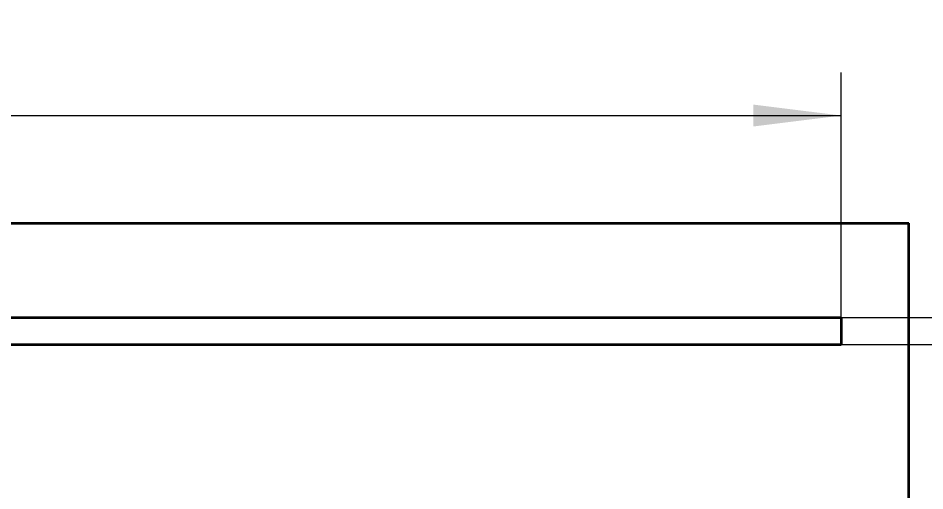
# Model space of a CAD drawing. Header units: millimetres. Extents: x 0 to 4752, y 0 to 3360.
# Drawn here: x 3382.6 to 3718.6, y 1315.7 to 1490.9 of the extents above; entities that cross this region are included whole.
import ezdxf

# ---------------------------------------------------------------- set-up
doc = ezdxf.new("R2010")
doc.units = ezdxf.units.MM
doc.header["$LTSCALE"] = 8
doc.styles.add('SLDTEXTSTYLE4', font='TXT', dxfattribs={"width": 0.7})
doc.dimstyles.new('SLDDIMSTYLE10', dxfattribs={"dimtxt": 28, "dimasz": 32.64, "dimexe": 0, "dimexo": 0.0625, "dimgap": 7, "dimtad": 1, "dimdec": 3, "dimrnd": 1e-09, "dimzin": 12, "dimdsep": 46, "dimtxsty": 'SLDTEXTSTYLE4', "dimsah": 1, "dimcen": 0.09, "dimadec": 0, "dimazin": 3, "dimtfac": 1, "dimtdec": 1, "dimtofl": 0, "dimtmove": 0, "dimatfit": 3, "dimfxl": 1, "dimfrac": 2, "dimtolj": 1, "dimtzin": 12, "dimarcsym": 0})
doc.dimstyles.new('SLDDIMSTYLE11', dxfattribs={"dimtxt": 28, "dimasz": 32.64, "dimexe": 0, "dimexo": 0.0625, "dimgap": 7, "dimtad": 1, "dimdec": 3, "dimrnd": 1e-09, "dimzin": 12, "dimdsep": 46, "dimtxsty": 'SLDTEXTSTYLE4', "dimsah": 1, "dimcen": 0.09, "dimadec": 0, "dimazin": 3, "dimtfac": 1, "dimtdec": 1, "dimtmove": 0, "dimatfit": 0, "dimfxl": 1, "dimfrac": 2, "dimtolj": 1, "dimtzin": 12, "dimarcsym": 0})

# ---------------------------------------------------------------- blocks, each defined once
blk = doc.blocks.new('剖面视图 C-C')
at = {"color": 7, "linetype": 'Continuous', "lineweight": 35}
for p, q in [((-695.08, 238.72), (154.92, 238.72)), ((154.92, 165.89), (154.92, 238.72)), ((-670.08, 203.72), (129.92, 203.72)), ((129.92, 203.72), (129.92, 193.72)), ((-670.08, 193.72), (129.92, 193.72)), ((154.92, 128.27), (154.92, 165.89))]:
    blk.add_line(p, q, dxfattribs=at)
blk = doc.blocks.new('_D_31')
at = {"color": 7, "linetype": 'Continuous', "lineweight": 0}
for p, q in [((2887.63, 1379.95), (2887.63, 1470.81)), ((3687.63, 1379.95), (3687.63, 1470.81)), ((2887.63, 1454.81), (3687.63, 1454.81))]:
    blk.add_line(p, q, dxfattribs=at)
at = {"color": 7, "linetype": 'Continuous', "lineweight": 18}
for points in [[(2887.63, 1454.81), (2920.27, 1450.75), (2920.27, 1458.88)], [(3687.63, 1454.81), (3654.99, 1458.88), (3654.99, 1450.75)]]:
    blk.add_solid(points, dxfattribs=at)
at = {"color": 7, "linetype": 'Continuous', "lineweight": 18, "insert": (3269.22, 1490.91), "char_height": 28, "attachment_point": 1, "style": 'SLDTEXTSTYLE4'}
blk.add_mtext('800', dxfattribs=at)
blk = doc.blocks.new('_D_32')
at = {"color": 7, "linetype": 'Continuous', "lineweight": 0}
for p, q in [((3771.15, 1379.95), (3771.15, 1431.7)), ((3687.63, 1379.95), (3787.15, 1379.95)), ((3771.15, 1379.95), (3771.15, 1369.95)), ((3687.63, 1369.95), (3787.15, 1369.95)), ((3771.15, 1369.95), (3771.15, 1319.15))]:
    blk.add_line(p, q, dxfattribs=at)
at = {"color": 7, "linetype": 'Continuous', "lineweight": 18}
for points in [[(3771.15, 1379.95), (3775.22, 1412.59), (3767.09, 1412.59)], [(3771.15, 1369.95), (3767.09, 1337.31), (3775.22, 1337.31)]]:
    blk.add_solid(points, dxfattribs=at)
at = {"color": 7, "linetype": 'Continuous', "lineweight": 18, "insert": (3735.06, 1407.12), "char_height": 28, "attachment_point": 1, "rotation": 90, "style": 'SLDTEXTSTYLE4'}
blk.add_mtext('10', dxfattribs=at)

msp = doc.modelspace()

# ---------------------------------------------------------------- block references
at = {"color": 7, "linetype": 'Continuous', "lineweight": 35}
msp.add_blockref('剖面视图 C-C', (3557.712789, 1176.231647), dxfattribs=at)

# ---------------------------------------------------------------- dimensions: what is measured, and where the dimension line sits
at = {"color": 7, "linetype": 'Continuous', "lineweight": 18}
for base, p1, p2, angle, dimstyle, picture, middle in [((3687.629885, 1454.812216), (2887.629885, 1379.951716), (3687.629885, 1379.951716), 0, 'SLDDIMSTYLE10', '_D_31', (3287.629885, 1454.812216)), ((3771.154299, 1369.951716), (3687.629885, 1379.951716), (3687.629885, 1369.951716), 90, 'SLDDIMSTYLE11', '_D_32', (3771.154299, 1419.411259))]:
    dim = msp.add_linear_dim(base=base, p1=p1, p2=p2, angle=angle, dimstyle=dimstyle, dxfattribs=at)
    dim.commit()
    dim.dimension.update_dxf_attribs({"geometry": picture, "text_midpoint": middle, "dimtype": 160})

doc.saveas('drawing.dxf')
